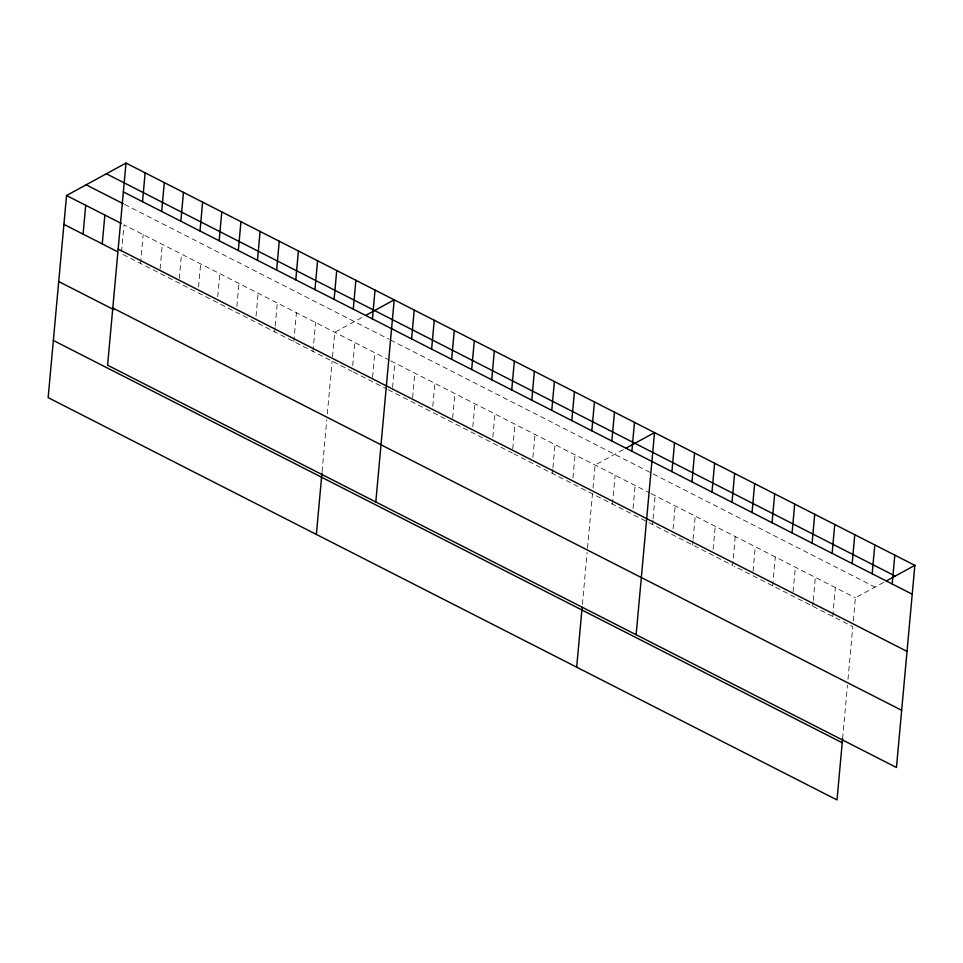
<?xml version="1.0" encoding="UTF-8"?>
<svg xmlns="http://www.w3.org/2000/svg" width="963" height="963" viewBox="0 0 963 963"><rect width="100%" height="100%" fill="white"/><g stroke="black" fill="none" stroke-linecap="round" stroke-linejoin="round"><path stroke-width="0.72" stroke-dasharray="4.82 3.61" d="M140.55 263.441L143.174 234.599M160.099 268.882L162.338 244.373M179.262 278.656L181.489 254.136M198.547 286.986L200.653 263.91M217.71 296.748L219.805 273.673M236.862 306.523L238.968 283.447M256.026 316.297L258.12 293.221M274.66 331.826L275.057 327.504M275.177 326.06L277.284 302.984M293.811 341.6L296.435 312.758M312.975 351.375L315.599 322.533M322.075 471.629L326.806 419.724M327.324 413.921L332.127 361.137M332.524 356.816L334.763 332.295L364.483 316.069M352.687 365.579L354.781 342.503M372.573 377.243L374.812 352.723M392.603 387.451L394.83 362.931M412.621 397.659L414.86 373.15M432.784 406.434L434.879 383.358M452.67 418.086L454.909 393.566M472.833 426.85L474.928 403.786M492.851 437.07L494.958 413.994M512.749 448.722L514.976 424.202M532.912 457.485L535.007 434.421M552.401 473.471L552.798 469.15M552.931 467.705L555.037 444.629M572.961 477.913L575.055 454.837M582.398 604.391L587.129 552.485M587.514 548.152L592.462 493.899M592.979 488.133L595.086 465.057L624.806 448.83M612.48 504.106L615.104 475.265M633.028 508.548L635.135 485.472M652.529 524.534L652.926 520.201M653.058 518.768L655.153 495.692M673.077 528.976L675.183 505.9M692.578 544.962L692.975 540.628M693.107 539.184L695.202 516.108M713.126 549.404L715.232 526.328M735.25 536.535L732.626 565.377L648.52 522.488M753.054 571.264L755.281 546.743M772.675 585.805L775.299 556.963M793.103 591.691L795.33 567.171M812.724 606.233L813.121 601.899M813.254 600.455L815.36 577.391M832.754 616.44L835.378 587.599M842.601 738.549L847.452 685.235M847.982 679.433L852.785 626.648L733.962 566.063M853.302 620.882L855.409 597.806L885.129 581.58M124.48 204.349L389.088 339.289M390.424 339.963L875.018 587.105M389.497 360.21L124.022 224.824L121.398 253.666L352.157 371.357M390.822 360.896L649.82 492.972M651.157 493.646L855.409 597.806M353.493 372.031L386.861 389.052M388.197 389.738L512.352 453.043M513.688 453.729L632.51 514.314M633.847 515L647.196 521.814"/><path stroke-width="1.44" d="M125.984 163.06L107.591 365.194L896.457 767.487L914.85 565.353L125.984 163.06L66.543 195.513L48.15 397.647L837.016 799.94L842.601 738.549M83.083 234.129L85.707 205.288M102.234 243.904L104.859 215.062M142.524 201.676L145.148 172.834M161.676 211.451L164.312 182.609M180.839 221.213L183.464 192.371M200.003 230.988L202.627 202.146M219.155 240.762L221.779 211.908M238.318 250.524L240.943 221.683M257.47 260.299L260.094 231.457M276.634 270.061L279.258 241.219M295.785 279.836L298.41 250.994M314.949 289.61L317.573 260.768M334.101 299.373L336.725 270.531M316.358 534.429L321.955 473.026M353.265 309.147L355.889 280.305M372.416 318.922L375.04 290.068M375.811 501.976L394.204 299.842L365.747 315.383M411.598 338.904L414.222 310.05M431.629 349.112L434.253 320.27M451.647 359.319L454.283 330.478M471.677 369.539L474.302 340.685M491.708 379.747L494.332 350.905M511.726 389.955L514.35 361.113M531.757 400.175L534.381 371.333M551.775 410.382L554.399 381.541M571.805 420.59L574.43 391.748M591.824 430.81L594.448 401.968M576.681 667.178L582.146 607.196M611.854 441.018L614.478 412.176M631.872 451.226L634.497 422.384M636.134 634.725L654.527 432.604L626.07 448.132M671.921 471.653L674.545 442.811M691.952 481.861L694.576 453.019M711.982 492.081L714.606 463.239M732 502.289L734.625 473.447M752.031 512.497L754.655 483.655M772.049 522.716L774.673 493.875M792.08 532.924L794.704 504.082M812.098 543.144L814.722 514.29M832.128 553.352L834.752 524.51M852.147 563.56L854.771 534.718M872.177 573.779L874.801 544.926M892.195 583.987L894.82 555.145M886.393 580.894L914.85 565.353M106.375 173.773L895.229 576.067M123.36 191.902L912.226 594.195M86.164 184.812L123.204 203.699M66.543 195.513L121.47 223.524M118.16 249.092L907.026 651.385M63.919 224.355L117.558 251.716M112.803 308.004L901.657 710.297M58.719 281.545L113.634 309.556M53.35 340.457L842.216 742.75"/></g></svg>
